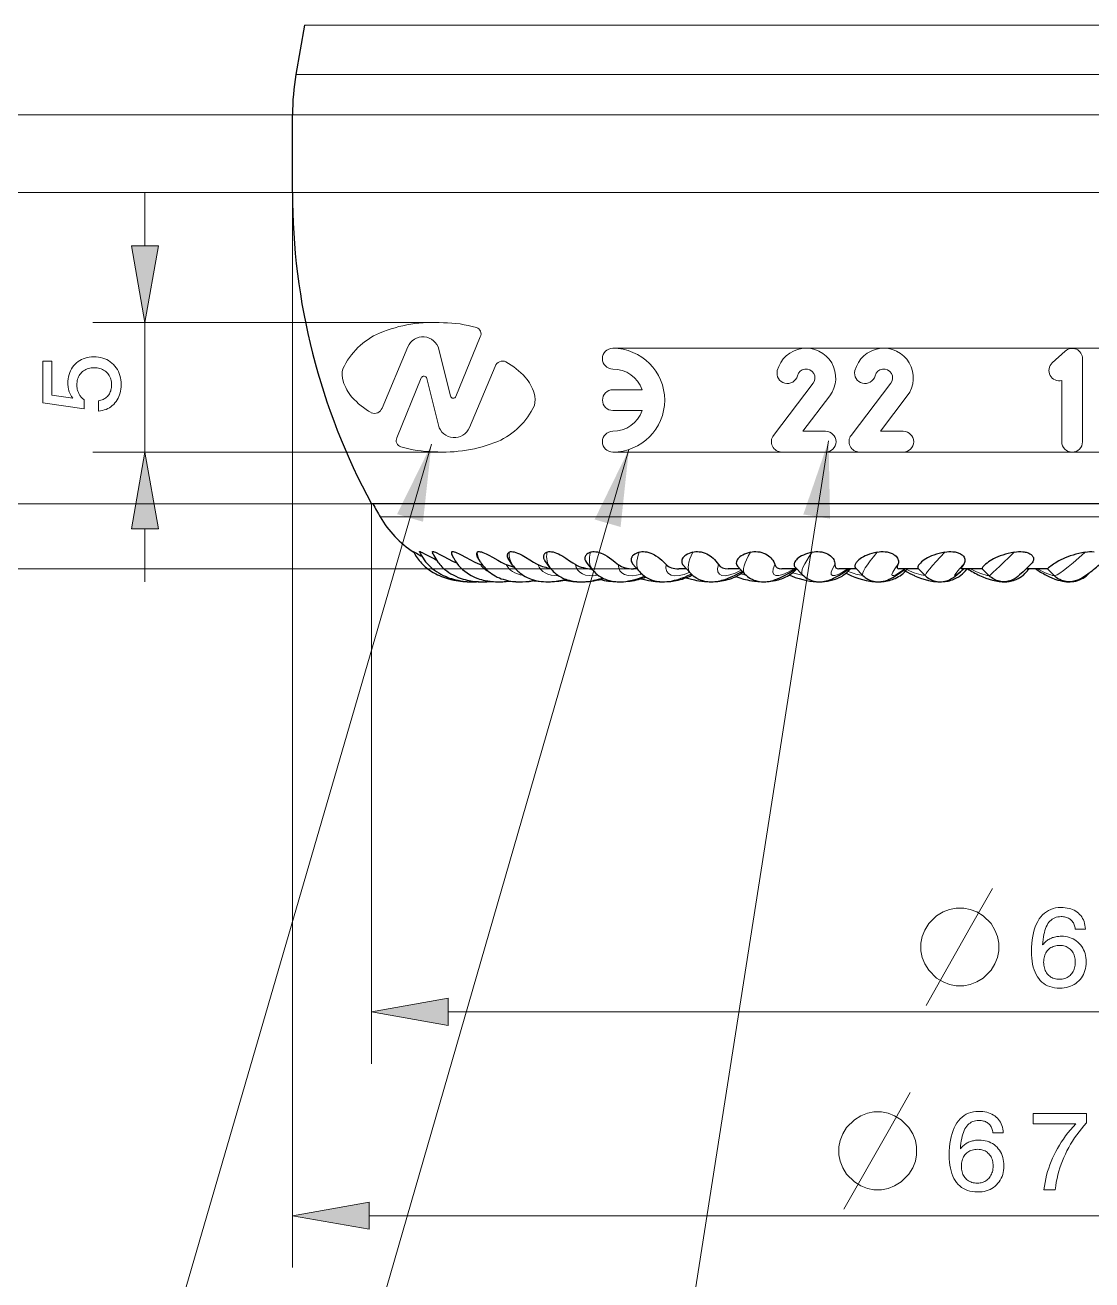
# Model space of a CAD drawing. Extents: x 0 to 420, y 0 to 594.
# Drawn here: x 100.43 to 141.52, y 238.31 to 286.67 of the extents above; entities that cross this region are included whole.
import ezdxf

# ---------------------------------------------------------------- set-up
doc = ezdxf.new("R2010")
doc.units = 0

msp = doc.modelspace()

# ---------------------------------------------------------------- linework, layer by layer
at = {"lineweight": 30, "ltscale": 0.048476}
msp.add_line((111.191, 286.67), (110.858, 284.76), dxfattribs=at)
at = {"lineweight": 13, "ltscale": 0.101862}
msp.add_line((115.266, 286.67), (111.191, 286.67), dxfattribs=at)
at = {"lineweight": 13}
for p, q in [((177.758, 286.67), (115.266, 286.67)), ((178.091, 284.76), (114.974, 284.76)), ((110.725, 283.215), (76.813, 283.215)), ((178.225, 283.215), (114.856, 283.215)), ((110.725, 280.215), (68.597, 280.215)), ((110.725, 280.215), (68.597, 280.215)), ((110.725, 280.215), (76.813, 280.215)), ((110.725, 280.215), (110.725, 238.784)), ((178.225, 280.215), (114.856, 280.215)), ((123.064, 274.215), (190.176, 274.215)), ((123.064, 270.215), (190.176, 270.215)), ((131.265, 270.215), (200.548, 270.215)), ((113.775, 268.215), (89.029, 268.215)), ((113.775, 268.215), (113.775, 246.641)), ((174.844, 267.715), (117.824, 267.715)), ((123.867, 265.715), (58.793, 265.715)), ((123.867, 265.715), (68.597, 265.715)), ((123.867, 265.715), (89.029, 265.715)), ((116.729, 248.641), (172.22, 248.641)), ((113.679, 240.784), (175.27, 240.784))]:
    msp.add_line(p, q, dxfattribs=at)
at = {"lineweight": 13, "ltscale": 0.102881}
msp.add_line((114.974, 284.76), (110.858, 284.76), dxfattribs=at)
at = {"lineweight": 13, "ltscale": 0.10329}
for p, q in [((114.856, 283.215), (110.725, 283.215)), ((114.856, 280.215), (110.725, 280.215))]:
    msp.add_line(p, q, dxfattribs=at)
at = {"lineweight": 30, "ltscale": 0.075}
msp.add_line((110.725, 280.215), (110.725, 283.215), dxfattribs=at)
at = {"lineweight": 13, "ltscale": 0.05114}
msp.add_line((105.039, 278.168), (105.039, 280.214), dxfattribs=at)
at = {"lineweight": 13, "ltscale": 0.327966}
msp.add_line((116.158, 275.214), (103.039, 275.214), dxfattribs=at)
at = {"lineweight": 13, "ltscale": 0.124964}
msp.add_line((105.039, 270.215), (105.039, 275.214), dxfattribs=at)
at = {"lineweight": 13, "ltscale": 0.063986}
msp.add_line((115.168, 274.268), (114.176, 271.909), dxfattribs=at)
at = {"lineweight": 13, "ltscale": 0.062228}
for p, q in [((117.962, 274.66), (117.021, 272.355)), ((114.748, 270.767), (115.689, 273.072))]:
    msp.add_line(p, q, dxfattribs=at)
at = {"lineweight": 13, "ltscale": 0.046474}
msp.add_line((116.363, 274.177), (116.815, 272.373), dxfattribs=at)
at = {"lineweight": 13, "ltscale": 0.016781}
msp.add_line((140.492, 274.106), (139.996, 273.654), dxfattribs=at)
at = {"lineweight": 13, "ltscale": 0.08}
msp.add_line((141.161, 273.811), (141.161, 270.611), dxfattribs=at)
at = {"lineweight": 13, "ltscale": 0.063987}
msp.add_line((117.542, 271.159), (118.535, 273.518), dxfattribs=at)
at = {"lineweight": 13, "ltscale": 0.046473}
msp.add_line((116.347, 271.25), (115.895, 273.054), dxfattribs=at)
at = {"lineweight": 13, "ltscale": 0.063061}
for p, q in [((129.256, 270.857), (130.783, 272.865)), ((132.247, 270.857), (133.774, 272.865))]:
    msp.add_line(p, q, dxfattribs=at)
at = {"lineweight": 13, "ltscale": 0.058971}
msp.add_line((140.361, 272.97), (140.361, 270.611), dxfattribs=at)
at = {"lineweight": 13, "ltscale": 0.028166}
for p, q in [((123.068, 272.615), (124.195, 272.615)), ((123.068, 271.815), (124.195, 271.815))]:
    msp.add_line(p, q, dxfattribs=at)
at = {"lineweight": 13, "ltscale": 0.042885}
for p, q in [((130.381, 271.015), (131.42, 272.38)), ((133.372, 271.015), (134.411, 272.38))]:
    msp.add_line(p, q, dxfattribs=at)
at = {"lineweight": 13, "ltscale": 0.022092}
for p, q in [((131.265, 271.015), (130.381, 271.015)), ((134.256, 271.015), (133.372, 271.015))]:
    msp.add_line(p, q, dxfattribs=at)
at = {"lineweight": 13, "ltscale": 0.337838}
msp.add_line((116.553, 270.215), (103.039, 270.215), dxfattribs=at)
at = {"lineweight": 13, "ltscale": 0.042267}
for p, q in [((131.265, 270.215), (129.574, 270.215)), ((134.256, 270.215), (132.565, 270.215))]:
    msp.add_line(p, q, dxfattribs=at)
at = {"lineweight": 30, "ltscale": 0.093955}
msp.add_line((117.533, 268.215), (113.775, 268.215), dxfattribs=at)
at = {"lineweight": 30}
msp.add_line((175.175, 268.215), (117.533, 268.215), dxfattribs=at)
at = {"lineweight": 13, "ltscale": 0.092942}
msp.add_line((117.824, 267.715), (114.106, 267.715), dxfattribs=at)
at = {"lineweight": 13, "ltscale": 0.051139}
msp.add_line((105.039, 265.215), (105.039, 267.26), dxfattribs=at)
at = {"lineweight": 30, "ltscale": 0.000567578}
msp.add_line((116.113, 266.357), (116.12, 266.336), dxfattribs=at)
at = {"lineweight": 30, "ltscale": 0.001169}
msp.add_line((116.139, 266.293), (116.12, 266.336), dxfattribs=at)
at = {"lineweight": 30, "ltscale": 0.00397}
msp.add_line((116.938, 266.124), (116.865, 266.265), dxfattribs=at)
at = {"lineweight": 30, "ltscale": 0.006073}
msp.add_line((117.965, 265.98), (117.84, 266.189), dxfattribs=at)
at = {"lineweight": 30, "ltscale": 0.007614}
msp.add_line((119.207, 265.859), (119.037, 266.112), dxfattribs=at)
at = {"lineweight": 30, "ltscale": 0.008718}
msp.add_line((120.651, 265.758), (120.443, 266.038), dxfattribs=at)
at = {"lineweight": 30, "ltscale": 0.002217}
msp.add_line((118.052, 265.852), (117.968, 265.882), dxfattribs=at)
at = {"lineweight": 30, "ltscale": 0.000323667}
msp.add_line((122.038, 265.981), (122.046, 265.971), dxfattribs=at)
at = {"lineweight": 30, "ltscale": 0.00948}
msp.add_line((122.283, 265.675), (122.046, 265.971), dxfattribs=at)
at = {"lineweight": 30, "ltscale": 0.009971}
msp.add_line((124.089, 265.608), (123.83, 265.911), dxfattribs=at)
at = {"lineweight": 30, "ltscale": 0.003255}
msp.add_line((123.997, 265.715), (123.867, 265.715), dxfattribs=at)
at = {"lineweight": 30, "ltscale": 0.007582}
msp.add_line((125.908, 265.715), (125.604, 265.715), dxfattribs=at)
at = {"lineweight": 30, "ltscale": 0.010246}
msp.add_line((126.052, 265.555), (125.778, 265.859), dxfattribs=at)
at = {"lineweight": 30, "ltscale": 0.011288}
msp.add_line((127.964, 265.715), (127.513, 265.715), dxfattribs=at)
at = {"lineweight": 30, "ltscale": 0.010348}
msp.add_line((128.154, 265.514), (127.871, 265.816), dxfattribs=at)
at = {"lineweight": 30, "ltscale": 0.01445}
msp.add_line((130.153, 265.715), (129.575, 265.715), dxfattribs=at)
at = {"lineweight": 30, "ltscale": 0.010304}
msp.add_line((130.376, 265.483), (130.09, 265.78), dxfattribs=at)
at = {"lineweight": 30, "ltscale": 0.016981}
msp.add_line((132.451, 265.715), (131.771, 265.715), dxfattribs=at)
at = {"lineweight": 30, "ltscale": 0.010141}
msp.add_line((132.7, 265.463), (132.415, 265.752), dxfattribs=at)
at = {"lineweight": 30, "ltscale": 0.018932}
msp.add_line((134.841, 265.715), (134.083, 265.715), dxfattribs=at)
at = {"lineweight": 30, "ltscale": 0.009877}
msp.add_line((135.103, 265.452), (134.824, 265.731), dxfattribs=at)
at = {"lineweight": 30, "ltscale": 0.02049}
msp.add_line((137.309, 265.715), (136.49, 265.715), dxfattribs=at)
at = {"lineweight": 30, "ltscale": 0.002439}
msp.add_line((136.651, 265.64), (136.713, 265.715), dxfattribs=at)
at = {"lineweight": 30, "ltscale": 0.009532}
msp.add_line((137.565, 265.45), (137.296, 265.719), dxfattribs=at)
at = {"lineweight": 30, "ltscale": 0.010508}
msp.add_line((139.175, 265.892), (138.871, 265.601), dxfattribs=at)
at = {"lineweight": 30, "ltscale": 0.004495}
msp.add_line((138.988, 265.58), (139.107, 265.715), dxfattribs=at)
at = {"lineweight": 30, "ltscale": 0.020397}
msp.add_line((139.807, 265.715), (138.991, 265.715), dxfattribs=at)
at = {"lineweight": 30, "ltscale": 0.009117}
msp.add_line((140.064, 265.456), (139.807, 265.715), dxfattribs=at)
at = {"lineweight": 30, "ltscale": 0.001121}
msp.add_line((141.403, 265.533), (141.433, 265.566), dxfattribs=at)
at = {"lineweight": 30, "ltscale": 0.002356}
msp.add_line((129.861, 265.475), (129.949, 265.439), dxfattribs=at)
at = {"lineweight": 13}
for points in [[(104.518, 278.168), (105.039, 275.214), (105.56, 278.168)], [(103.257, 271.795), (103.257, 272.195), (103.303, 272.204), (103.346, 272.215), (103.388, 272.228), (103.428, 272.244), (103.465, 272.262), (103.501, 272.283), (103.534, 272.306), (103.566, 272.332), (103.595, 272.36), (103.623, 272.391), (103.648, 272.423), (103.67, 272.458), (103.69, 272.494), (103.707, 272.532), (103.722, 272.572), (103.733, 272.613), (103.743, 272.656), (103.749, 272.701), (103.753, 272.748), (103.755, 272.796), (103.753, 272.855), (103.747, 272.912), (103.738, 272.967), (103.725, 273.019), (103.709, 273.068), (103.688, 273.116), (103.665, 273.161), (103.637, 273.203), (103.606, 273.243), (103.571, 273.281), (103.533, 273.316), (103.493, 273.347), (103.451, 273.375), (103.406, 273.399), (103.359, 273.419), (103.309, 273.435), (103.257, 273.448), (103.203, 273.457), (103.147, 273.463), (103.088, 273.465), (103.028, 273.463), (102.971, 273.457), (102.916, 273.448), (102.864, 273.436), (102.814, 273.419), (102.766, 273.399), (102.721, 273.376), (102.679, 273.349), (102.639, 273.318), (102.601, 273.283), (102.567, 273.246), (102.536, 273.206), (102.509, 273.163), (102.485, 273.118), (102.465, 273.071), (102.449, 273.021), (102.436, 272.969), (102.427, 272.914), (102.422, 272.856), (102.42, 272.796), (102.421, 272.762), (102.423, 272.728), (102.426, 272.694), (102.431, 272.661), (102.437, 272.629), (102.445, 272.597), (102.454, 272.566), (102.465, 272.536), (102.476, 272.506), (102.49, 272.477), (102.504, 272.448), (102.52, 272.421), (102.537, 272.394), (102.556, 272.367), (102.576, 272.342), (102.597, 272.317), (102.62, 272.293), (102.644, 272.27), (102.669, 272.247), (102.696, 272.225), (102.696, 271.881), (101.107, 272.117), (101.107, 273.72), (101.461, 273.72), (101.461, 272.406), (102.268, 272.286), (102.25, 272.308), (102.232, 272.331), (102.215, 272.354), (102.2, 272.378), (102.185, 272.403), (102.171, 272.429), (102.158, 272.456), (102.145, 272.483), (102.134, 272.511), (102.124, 272.54), (102.114, 272.57), (102.106, 272.6), (102.099, 272.63), (102.092, 272.662), (102.087, 272.693), (102.082, 272.726), (102.079, 272.758), (102.076, 272.792), (102.075, 272.825), (102.074, 272.86), (102.077, 272.95), (102.085, 273.037), (102.099, 273.12), (102.118, 273.2), (102.143, 273.276), (102.173, 273.349), (102.209, 273.418), (102.25, 273.483), (102.296, 273.545), (102.348, 273.603), (102.405, 273.656), (102.465, 273.704), (102.528, 273.746), (102.595, 273.783), (102.665, 273.814), (102.739, 273.839), (102.816, 273.859), (102.896, 273.873), (102.98, 273.881), (103.067, 273.884), (103.16, 273.881), (103.249, 273.872), (103.334, 273.857), (103.416, 273.836), (103.495, 273.81), (103.569, 273.777), (103.641, 273.738), (103.708, 273.693), (103.772, 273.643), (103.833, 273.586), (103.888, 273.524), (103.938, 273.459), (103.982, 273.391), (104.02, 273.318), (104.052, 273.242), (104.079, 273.163), (104.099, 273.08), (104.114, 272.993), (104.123, 272.903), (104.126, 272.809), (104.123, 272.726), (104.116, 272.645), (104.104, 272.568), (104.087, 272.493), (104.066, 272.421), (104.039, 272.352), (104.008, 272.286), (103.972, 272.223), (103.932, 272.163), (103.886, 272.106), (103.837, 272.053), (103.785, 272.004), (103.729, 271.961), (103.671, 271.922), (103.609, 271.888), (103.545, 271.86), (103.477, 271.836), (103.407, 271.818), (103.333, 271.804)], [(105.56, 267.26), (105.039, 270.215), (104.518, 267.26)], [(136.588, 252.641), (136.288, 252.641), (136.038, 252.591), (135.788, 252.491), (135.538, 252.341), (135.238, 252.041), (135.088, 251.791), (134.988, 251.541), (134.938, 251.291), (134.938, 250.991), (134.988, 250.741), (135.088, 250.491), (135.238, 250.241), (135.538, 249.941), (135.788, 249.791), (136.038, 249.691), (136.288, 249.641), (136.588, 249.641), (136.838, 249.691), (137.088, 249.791), (137.338, 249.941), (137.638, 250.241), (137.788, 250.491), (137.888, 250.741), (137.938, 250.991), (137.938, 251.291), (137.888, 251.541), (137.788, 251.791), (137.638, 252.041), (137.338, 252.341), (137.088, 252.491), (136.838, 252.591)], [(141.274, 251.83), (140.878, 251.83), (140.872, 251.875), (140.864, 251.919), (140.853, 251.96), (140.84, 251.999), (140.825, 252.036), (140.808, 252.071), (140.788, 252.103), (140.766, 252.133), (140.742, 252.161), (140.715, 252.187), (140.686, 252.211), (140.655, 252.231), (140.622, 252.25), (140.587, 252.266), (140.55, 252.28), (140.511, 252.291), (140.47, 252.299), (140.426, 252.305), (140.381, 252.309), (140.334, 252.31), (140.269, 252.308), (140.208, 252.3), (140.15, 252.286), (140.095, 252.267), (140.043, 252.243), (139.994, 252.213), (139.949, 252.178), (139.906, 252.138), (139.866, 252.092), (139.83, 252.041), (139.796, 251.984), (139.766, 251.922), (139.738, 251.854), (139.713, 251.78), (139.691, 251.701), (139.672, 251.617), (139.656, 251.526), (139.643, 251.431), (139.633, 251.329), (139.625, 251.223), (139.651, 251.254), (139.678, 251.284), (139.706, 251.313), (139.735, 251.34), (139.766, 251.365), (139.797, 251.389), (139.83, 251.412), (139.863, 251.432), (139.898, 251.452), (139.934, 251.469), (139.971, 251.485), (140.009, 251.5), (140.047, 251.512), (140.087, 251.523), (140.127, 251.533), (140.169, 251.54), (140.211, 251.546), (140.254, 251.55), (140.297, 251.553), (140.342, 251.554), (140.426, 251.551), (140.506, 251.543), (140.583, 251.529), (140.657, 251.51), (140.728, 251.485), (140.795, 251.455), (140.86, 251.42), (140.921, 251.379), (140.979, 251.332), (141.034, 251.281), (141.084, 251.224), (141.129, 251.164), (141.169, 251.101), (141.204, 251.034), (141.233, 250.964), (141.257, 250.89), (141.275, 250.813), (141.289, 250.732), (141.297, 250.648), (141.299, 250.561), (141.296, 250.473), (141.288, 250.389), (141.274, 250.308), (141.254, 250.23), (141.229, 250.156), (141.198, 250.085), (141.161, 250.017), (141.119, 249.953), (141.071, 249.892), (141.018, 249.834), (140.96, 249.781), (140.898, 249.734), (140.833, 249.692), (140.765, 249.656), (140.693, 249.625), (140.617, 249.6), (140.538, 249.58), (140.456, 249.566), (140.37, 249.558), (140.281, 249.555), (140.178, 249.559), (140.08, 249.57), (139.987, 249.588), (139.899, 249.613), (139.816, 249.646), (139.737, 249.686), (139.664, 249.734), (139.595, 249.788), (139.532, 249.85), (139.473, 249.92), (139.42, 249.996), (139.373, 250.078), (139.33, 250.168), (139.294, 250.263), (139.263, 250.365), (139.238, 250.473), (139.218, 250.588), (139.204, 250.71), (139.196, 250.837), (139.193, 250.972), (139.196, 251.129), (139.205, 251.279), (139.22, 251.422), (139.241, 251.558), (139.268, 251.686), (139.3, 251.807), (139.339, 251.921), (139.384, 252.028), (139.435, 252.127), (139.491, 252.219), (139.553, 252.303), (139.62, 252.378), (139.692, 252.444), (139.768, 252.501), (139.85, 252.55), (139.936, 252.59), (140.026, 252.621), (140.122, 252.643), (140.222, 252.656), (140.327, 252.66), (140.411, 252.658), (140.491, 252.652), (140.568, 252.641), (140.641, 252.626), (140.71, 252.606), (140.776, 252.582), (140.838, 252.554), (140.897, 252.521), (140.952, 252.484), (141.003, 252.443), (141.05, 252.398), (141.093, 252.349), (141.131, 252.297), (141.165, 252.241), (141.195, 252.181), (141.219, 252.118), (141.24, 252.051), (141.256, 251.981), (141.267, 251.907)], [(140.882, 250.556), (140.88, 250.614), (140.875, 250.669), (140.867, 250.722), (140.856, 250.772), (140.841, 250.82), (140.823, 250.866), (140.802, 250.909), (140.778, 250.95), (140.75, 250.988), (140.719, 251.024), (140.686, 251.058), (140.65, 251.087), (140.613, 251.114), (140.573, 251.136), (140.532, 251.156), (140.488, 251.171), (140.443, 251.184), (140.395, 251.192), (140.345, 251.198), (140.294, 251.199), (140.236, 251.198), (140.181, 251.192), (140.128, 251.184), (140.078, 251.172), (140.03, 251.156), (139.985, 251.137), (139.943, 251.115), (139.903, 251.089), (139.866, 251.059), (139.831, 251.027), (139.799, 250.991), (139.77, 250.952), (139.745, 250.911), (139.724, 250.868), (139.705, 250.822), (139.69, 250.773), (139.678, 250.721), (139.67, 250.668), (139.665, 250.611), (139.663, 250.552), (139.665, 250.493), (139.67, 250.437), (139.678, 250.382), (139.69, 250.331), (139.705, 250.282), (139.723, 250.235), (139.744, 250.191), (139.769, 250.149), (139.797, 250.11), (139.829, 250.074), (139.863, 250.04), (139.9, 250.01), (139.939, 249.983), (139.98, 249.96), (140.023, 249.941), (140.069, 249.925), (140.118, 249.912), (140.168, 249.904), (140.221, 249.898), (140.277, 249.897), (140.33, 249.898), (140.381, 249.904), (140.429, 249.913), (140.476, 249.926), (140.521, 249.942), (140.564, 249.962), (140.604, 249.986), (140.643, 250.013), (140.68, 250.044), (140.714, 250.079), (140.746, 250.116), (140.774, 250.156), (140.8, 250.198), (140.821, 250.243), (140.84, 250.289), (140.855, 250.338), (140.867, 250.389), (140.875, 250.443), (140.88, 250.498)], [(116.729, 249.162), (113.775, 248.641), (116.729, 248.12)], [(133.421, 244.784), (133.121, 244.784), (132.871, 244.734), (132.621, 244.634), (132.371, 244.484), (132.071, 244.184), (131.921, 243.934), (131.821, 243.684), (131.771, 243.434), (131.771, 243.134), (131.821, 242.884), (131.921, 242.634), (132.071, 242.384), (132.371, 242.084), (132.621, 241.934), (132.871, 241.834), (133.121, 241.784), (133.421, 241.784), (133.671, 241.834), (133.921, 241.934), (134.171, 242.084), (134.471, 242.384), (134.621, 242.634), (134.721, 242.884), (134.771, 243.134), (134.771, 243.434), (134.721, 243.684), (134.621, 243.934), (134.471, 244.184), (134.171, 244.484), (133.921, 244.634), (133.671, 244.734)], [(138.107, 243.972), (137.711, 243.972), (137.705, 244.018), (137.697, 244.062), (137.686, 244.103), (137.673, 244.142), (137.658, 244.179), (137.641, 244.213), (137.621, 244.246), (137.599, 244.276), (137.575, 244.304), (137.548, 244.33), (137.519, 244.353), (137.488, 244.374), (137.455, 244.393), (137.42, 244.409), (137.383, 244.422), (137.344, 244.433), (137.303, 244.442), (137.26, 244.448), (137.214, 244.452), (137.167, 244.453), (137.102, 244.45), (137.041, 244.442), (136.983, 244.429), (136.928, 244.41), (136.876, 244.386), (136.827, 244.356), (136.782, 244.321), (136.739, 244.28), (136.699, 244.235), (136.663, 244.183), (136.629, 244.127), (136.599, 244.064), (136.571, 243.996), (136.546, 243.923), (136.524, 243.844), (136.505, 243.759), (136.489, 243.669), (136.476, 243.573), (136.466, 243.472), (136.458, 243.365), (136.484, 243.397), (136.511, 243.427), (136.539, 243.456), (136.568, 243.483), (136.599, 243.508), (136.63, 243.532), (136.663, 243.554), (136.696, 243.575), (136.731, 243.594), (136.767, 243.612), (136.804, 243.628), (136.842, 243.642), (136.88, 243.655), (136.92, 243.666), (136.96, 243.675), (137.002, 243.683), (137.044, 243.689), (137.087, 243.693), (137.13, 243.695), (137.175, 243.696), (137.259, 243.694), (137.339, 243.685), (137.416, 243.672), (137.49, 243.653), (137.561, 243.628), (137.628, 243.598), (137.693, 243.563), (137.754, 243.522), (137.812, 243.475), (137.867, 243.423), (137.917, 243.367), (137.962, 243.307), (138.002, 243.244), (138.037, 243.177), (138.066, 243.107), (138.09, 243.033), (138.108, 242.956), (138.122, 242.875), (138.13, 242.791), (138.132, 242.703), (138.129, 242.616), (138.121, 242.531), (138.107, 242.45), (138.087, 242.373), (138.062, 242.298), (138.031, 242.227), (137.994, 242.16), (137.952, 242.095), (137.904, 242.035), (137.851, 241.977), (137.793, 241.924), (137.731, 241.876), (137.666, 241.835), (137.598, 241.798), (137.526, 241.768), (137.45, 241.742), (137.372, 241.723), (137.289, 241.709), (137.203, 241.701), (137.114, 241.698), (137.011, 241.701), (136.913, 241.712), (136.82, 241.731), (136.732, 241.756), (136.649, 241.789), (136.57, 241.829), (136.497, 241.876), (136.429, 241.931), (136.365, 241.993), (136.307, 242.062), (136.253, 242.139), (136.206, 242.221), (136.164, 242.31), (136.127, 242.406), (136.096, 242.508), (136.071, 242.616), (136.051, 242.731), (136.037, 242.852), (136.029, 242.98), (136.026, 243.114), (136.029, 243.272), (136.038, 243.422), (136.053, 243.565), (136.074, 243.701), (136.101, 243.829), (136.134, 243.95), (136.172, 244.064), (136.217, 244.17), (136.268, 244.269), (136.324, 244.361), (136.386, 244.445), (136.453, 244.52), (136.525, 244.587), (136.601, 244.644), (136.683, 244.693), (136.769, 244.732), (136.859, 244.763), (136.955, 244.785), (137.055, 244.799), (137.16, 244.803), (137.244, 244.801), (137.324, 244.794), (137.401, 244.784), (137.474, 244.768), (137.543, 244.749), (137.609, 244.725), (137.671, 244.697), (137.73, 244.664), (137.785, 244.627), (137.836, 244.586), (137.883, 244.541), (137.926, 244.492), (137.964, 244.44), (137.998, 244.384), (138.028, 244.324), (138.052, 244.261), (138.073, 244.194), (138.089, 244.124), (138.1, 244.05)], [(139.669, 241.784), (139.691, 241.928), (139.716, 242.069), (139.746, 242.209), (139.779, 242.347), (139.817, 242.482), (139.859, 242.616), (139.905, 242.747), (139.954, 242.877), (140.008, 243.005), (140.067, 243.13), (140.129, 243.254), (140.196, 243.377), (140.268, 243.499), (140.344, 243.62), (140.425, 243.74), (140.51, 243.858), (140.6, 243.976), (140.695, 244.093), (140.794, 244.208), (140.898, 244.322), (139.258, 244.322), (139.258, 244.717), (141.314, 244.717), (141.314, 244.358), (141.213, 244.246), (141.117, 244.132), (141.025, 244.017), (140.937, 243.9), (140.854, 243.781), (140.775, 243.66), (140.7, 243.538), (140.629, 243.414), (140.562, 243.288), (140.5, 243.161), (140.442, 243.032), (140.388, 242.901), (140.338, 242.768), (140.292, 242.633), (140.25, 242.496), (140.213, 242.358), (140.18, 242.217), (140.151, 242.075), (140.126, 241.93), (140.106, 241.784)], [(137.715, 242.699), (137.713, 242.757), (137.708, 242.812), (137.7, 242.864), (137.689, 242.915), (137.674, 242.963), (137.656, 243.008), (137.635, 243.052), (137.611, 243.092), (137.583, 243.131), (137.552, 243.167), (137.519, 243.2), (137.483, 243.23), (137.446, 243.256), (137.406, 243.279), (137.365, 243.298), (137.321, 243.314), (137.276, 243.326), (137.228, 243.335), (137.178, 243.34), (137.127, 243.342), (137.069, 243.34), (137.014, 243.335), (136.961, 243.327), (136.911, 243.314), (136.863, 243.299), (136.818, 243.28), (136.776, 243.257), (136.736, 243.231), (136.699, 243.202), (136.664, 243.169), (136.632, 243.133), (136.604, 243.095), (136.578, 243.054), (136.557, 243.01), (136.538, 242.964), (136.523, 242.916), (136.511, 242.864), (136.503, 242.81), (136.498, 242.754), (136.496, 242.695), (136.498, 242.636), (136.503, 242.579), (136.511, 242.525), (136.523, 242.474), (136.538, 242.425), (136.556, 242.378), (136.577, 242.334), (136.602, 242.292), (136.63, 242.253), (136.662, 242.216), (136.696, 242.183), (136.733, 242.153), (136.772, 242.126), (136.813, 242.103), (136.857, 242.084), (136.902, 242.068), (136.951, 242.055), (137.001, 242.046), (137.054, 242.041), (137.11, 242.039), (137.163, 242.041), (137.214, 242.047), (137.262, 242.056), (137.309, 242.068), (137.354, 242.085), (137.397, 242.105), (137.437, 242.129), (137.476, 242.156), (137.513, 242.187), (137.547, 242.222), (137.579, 242.259), (137.608, 242.299), (137.633, 242.341), (137.654, 242.386), (137.673, 242.432), (137.688, 242.481), (137.7, 242.532), (137.708, 242.586), (137.713, 242.641)], [(113.679, 241.305), (110.725, 240.784), (113.679, 240.263)]]:
    msp.add_lwpolyline(points, close=True, dxfattribs=at)
for points in [[(116.08, 270.513), (102.024, 222.199), (37.999, 222.199)], [(131.378, 270.647), (117.721, 183.578), (59.282, 183.578)], [(123.685, 270.311), (104.376, 203.476), (50.597, 203.476)], [(135.138, 248.891), (136.838, 251.891), (137.688, 253.391)], [(131.971, 241.034), (133.671, 244.034), (134.521, 245.534)]]:
    msp.add_lwpolyline(points, dxfattribs=at)
at = {"lineweight": 30}
for points in [[(115.385, 266.379), (115.385, 266.379), (115.386, 266.38), (115.387, 266.379), (115.389, 266.379), (115.396, 266.376), (115.406, 266.37), (115.507, 266.312), (115.674, 266.217), (115.711, 266.197)], [(115.385, 266.379), (115.437, 266.281), (115.495, 266.187), (115.53, 266.136), (115.566, 266.086), (115.608, 266.033), (115.652, 265.982), (115.697, 265.932), (115.745, 265.883), (115.791, 265.839), (115.839, 265.796), (115.889, 265.754), (115.94, 265.714), (115.993, 265.676), (116.047, 265.639), (116.145, 265.577), (116.246, 265.52), (116.315, 265.486), (116.385, 265.453)], [(115.624, 266.369), (115.622, 266.374), (115.623, 266.376), (115.624, 266.378), (115.626, 266.379), (115.632, 266.38), (115.64, 266.378), (115.651, 266.375), (115.682, 266.362), (115.725, 266.341), (115.808, 266.297), (116.014, 266.186), (116.194, 266.094), (116.264, 266.06)], [(115.624, 266.369), (115.652, 266.307), (115.684, 266.246), (115.711, 266.198), (115.755, 266.126), (115.804, 266.055), (115.855, 265.988), (115.91, 265.922), (115.973, 265.856), (116.039, 265.792), (116.108, 265.731), (116.198, 265.66), (116.277, 265.606), (116.358, 265.554), (116.442, 265.507), (116.528, 265.463)], [(116.113, 266.357), (116.112, 266.364), (116.114, 266.37), (116.117, 266.374), (116.122, 266.378), (116.13, 266.379), (116.14, 266.379), (116.152, 266.378), (116.185, 266.369), (116.229, 266.352), (116.282, 266.327), (116.377, 266.279), (116.552, 266.186), (116.727, 266.095), (116.892, 266.015), (117.047, 265.947)], [(116.139, 266.293), (116.17, 266.226), (116.204, 266.16), (116.242, 266.096), (116.282, 266.034), (116.325, 265.973), (116.361, 265.927), (116.399, 265.882), (116.439, 265.838), (116.48, 265.795), (116.536, 265.741), (116.596, 265.69), (116.669, 265.632), (116.745, 265.578), (116.829, 265.525), (116.915, 265.477)], [(116.851, 266.357), (116.86, 266.37), (116.867, 266.374), (116.876, 266.377), (116.887, 266.379), (116.901, 266.38), (116.916, 266.378), (116.954, 266.37), (117.001, 266.355), (117.057, 266.333), (117.12, 266.304), (117.221, 266.253), (117.391, 266.161), (117.583, 266.059), (117.729, 265.986), (117.864, 265.924), (117.968, 265.882)], [(117.84, 266.357), (117.823, 266.335), (117.813, 266.311), (117.81, 266.283), (117.813, 266.254), (117.823, 266.222), (117.84, 266.189)], [(117.84, 266.357), (117.847, 266.364), (117.857, 266.37), (117.868, 266.374), (117.881, 266.377), (117.896, 266.379), (117.913, 266.38), (117.954, 266.375), (118.003, 266.364), (118.06, 266.345), (118.124, 266.319), (118.191, 266.287), (118.294, 266.235), (118.428, 266.161), (118.638, 266.043), (118.769, 265.973), (118.891, 265.913), (118.96, 265.882)], [(119.02, 266.311), (119.011, 266.297), (119.004, 266.283), (118.996, 266.252), (118.994, 266.236), (118.995, 266.219), (118.997, 266.202), (119.001, 266.185), (119.015, 266.149), (119.037, 266.112)], [(119.069, 266.357), (119.095, 266.37), (119.127, 266.377), (119.166, 266.38), (119.214, 266.375), (119.269, 266.364), (119.331, 266.345), (119.398, 266.319), (119.467, 266.287), (119.571, 266.235), (119.701, 266.161), (119.871, 266.059), (120.015, 265.973), (120.122, 265.913), (120.183, 265.882)], [(120.529, 266.357), (120.507, 266.345), (120.485, 266.332), (120.466, 266.319), (120.449, 266.304), (120.434, 266.288), (120.421, 266.272), (120.41, 266.255), (120.402, 266.237), (120.396, 266.219), (120.392, 266.2), (120.391, 266.181), (120.391, 266.161), (120.395, 266.141), (120.4, 266.121), (120.408, 266.1), (120.417, 266.08), (120.429, 266.058), (120.443, 266.038)], [(120.529, 266.357), (120.562, 266.37), (120.602, 266.377), (120.649, 266.38), (120.703, 266.375), (120.763, 266.364), (120.83, 266.345), (120.899, 266.319), (120.97, 266.287), (121.04, 266.253), (121.138, 266.198), (121.254, 266.125), (121.4, 266.028), (121.52, 265.948), (121.609, 265.892), (121.626, 265.882)], [(122.206, 266.357), (122.152, 266.334), (122.105, 266.307), (122.066, 266.277), (122.049, 266.262), (122.034, 266.245), (122.021, 266.228), (122.01, 266.21), (122.002, 266.192), (121.995, 266.174), (121.99, 266.155), (121.988, 266.136), (121.987, 266.117), (121.988, 266.097), (121.992, 266.078), (121.997, 266.058), (122.014, 266.02), (122.038, 265.981)], [(122.206, 266.357), (122.246, 266.37), (122.293, 266.377), (122.347, 266.38), (122.407, 266.375), (122.472, 266.364), (122.542, 266.345), (122.614, 266.319), (122.686, 266.287), (122.755, 266.253), (122.849, 266.198), (122.932, 266.143), (123.027, 266.075), (123.141, 265.986), (123.233, 265.913), (123.275, 265.882)], [(124.084, 266.357), (124.019, 266.334), (123.96, 266.307), (123.909, 266.277), (123.866, 266.245), (123.83, 266.21), (123.815, 266.193), (123.802, 266.174), (123.792, 266.155), (123.783, 266.136), (123.777, 266.117), (123.772, 266.097), (123.769, 266.078), (123.769, 266.058), (123.774, 266.02), (123.786, 265.981)], [(124.084, 266.357), (124.132, 266.37), (124.186, 266.377), (124.245, 266.38), (124.31, 266.375), (124.38, 266.364), (124.454, 266.345), (124.527, 266.319), (124.599, 266.287), (124.666, 266.253), (124.728, 266.216), (124.809, 266.161), (124.878, 266.108), (124.952, 266.043), (125.038, 265.96), (125.107, 265.892), (125.117, 265.882)], [(126.147, 266.357), (126.071, 266.334), (126.002, 266.307), (125.939, 266.277), (125.884, 266.245), (125.837, 266.21), (125.797, 266.174), (125.766, 266.136), (125.743, 266.097), (125.734, 266.078), (125.728, 266.058), (125.72, 266.02), (125.721, 265.981)], [(126.147, 266.357), (126.202, 266.37), (126.262, 266.377), (126.327, 266.38), (126.397, 266.375), (126.471, 266.364), (126.546, 266.345), (126.621, 266.319), (126.692, 266.287), (126.757, 266.253), (126.816, 266.216), (126.867, 266.179), (126.932, 266.125), (126.984, 266.075), (127.038, 266.014), (127.088, 265.948), (127.134, 265.882)], [(128.376, 266.357), (128.29, 266.334), (128.21, 266.307), (128.137, 266.277), (128.071, 266.245), (128.012, 266.21), (127.961, 266.174), (127.918, 266.136), (127.883, 266.097), (127.856, 266.058), (127.837, 266.02), (127.825, 265.981)], [(128.376, 266.357), (128.437, 266.37), (128.503, 266.377), (128.573, 266.38), (128.647, 266.375), (128.724, 266.364), (128.801, 266.345), (128.876, 266.319), (128.946, 266.287), (129.009, 266.253), (129.064, 266.216), (129.11, 266.179), (129.15, 266.143), (129.197, 266.091), (129.232, 266.043), (129.266, 265.986), (129.293, 265.924), (129.308, 265.882)], [(130.751, 266.357), (130.655, 266.334), (130.566, 266.307), (130.483, 266.277), (130.406, 266.245), (130.337, 266.21), (130.275, 266.174), (130.221, 266.136), (130.174, 266.097), (130.136, 266.058), (130.104, 266.02), (130.081, 265.981)], [(130.751, 266.357), (130.817, 266.37), (130.888, 266.377), (130.963, 266.38), (131.041, 266.375), (131.12, 266.364), (131.198, 266.345), (131.273, 266.319), (131.341, 266.287), (131.4, 266.253), (131.451, 266.216), (131.493, 266.179), (131.526, 266.143), (131.553, 266.108), (131.574, 266.075), (131.596, 266.028), (131.609, 265.986), (131.618, 265.936), (131.62, 265.882)], [(133.25, 266.357), (133.146, 266.334), (133.048, 266.307), (132.955, 266.277), (132.869, 266.245), (132.79, 266.21), (132.717, 266.174), (132.652, 266.136), (132.595, 266.097), (132.545, 266.058), (132.502, 266.02), (132.466, 265.981)], [(133.25, 266.357), (133.321, 266.37), (133.397, 266.377), (133.475, 266.38), (133.556, 266.375), (133.637, 266.364), (133.677, 266.355), (133.716, 266.345), (133.753, 266.333), (133.789, 266.319), (133.823, 266.304), (133.855, 266.287), (133.884, 266.27), (133.935, 266.235), (133.976, 266.198), (134.007, 266.161), (134.031, 266.125), (134.048, 266.091), (134.06, 266.059), (134.066, 266.028), (134.069, 265.986), (134.065, 265.948), (134.055, 265.902), (134.047, 265.882)], [(135.85, 266.357), (135.739, 266.334), (135.633, 266.307), (135.532, 266.277), (135.437, 266.245), (135.348, 266.21), (135.266, 266.174), (135.191, 266.136), (135.123, 266.097), (135.062, 266.058), (135.008, 266.02), (134.961, 265.981)], [(135.85, 266.357), (135.927, 266.37), (136.006, 266.377), (136.087, 266.38), (136.17, 266.375), (136.211, 266.37), (136.252, 266.364), (136.292, 266.355), (136.33, 266.345), (136.367, 266.333), (136.402, 266.319), (136.434, 266.304), (136.464, 266.287), (136.492, 266.27), (136.516, 266.253), (136.538, 266.235), (136.557, 266.216), (136.573, 266.198), (136.599, 266.161), (136.617, 266.125), (136.627, 266.091), (136.631, 266.059), (136.631, 266.028), (136.626, 266), (136.614, 265.96), (136.597, 265.924), (136.57, 265.882)], [(138.529, 266.357), (138.412, 266.334), (138.298, 266.307), (138.19, 266.277), (138.086, 266.245), (137.989, 266.21), (137.898, 266.174), (137.813, 266.136), (137.735, 266.097), (137.664, 266.058), (137.599, 266.02), (137.542, 265.981)], [(138.529, 266.357), (138.611, 266.37), (138.695, 266.378), (138.781, 266.379), (138.867, 266.375), (138.909, 266.369), (138.951, 266.362), (138.991, 266.353), (139.029, 266.341), (139.065, 266.329), (139.098, 266.314), (139.129, 266.298), (139.156, 266.281), (139.181, 266.264), (139.202, 266.245), (139.22, 266.227), (139.236, 266.208), (139.248, 266.189), (139.258, 266.17), (139.266, 266.151), (139.275, 266.115), (139.276, 266.081), (139.272, 266.048), (139.263, 266.018), (139.25, 265.989), (139.225, 265.95), (139.196, 265.914), (139.175, 265.892)], [(141.262, 266.357), (141.139, 266.334), (141.019, 266.307), (140.904, 266.277), (140.794, 266.245), (140.689, 266.21), (140.59, 266.174), (140.496, 266.136), (140.409, 266.097), (140.328, 266.058), (140.253, 266.02), (140.185, 265.981)], [(141.262, 266.357), (141.346, 266.37), (141.432, 266.377), (141.518, 266.38), (141.604, 266.375)], [(118.401, 265.522), (118.466, 265.48), (118.533, 265.441), (118.616, 265.399), (118.698, 265.363), (118.769, 265.335), (118.841, 265.311), (118.93, 265.285), (119.008, 265.266), (119.13, 265.243), (119.257, 265.227), (119.336, 265.22), (119.417, 265.216), (119.498, 265.215), (119.581, 265.216), (119.713, 265.224), (119.84, 265.237), (119.986, 265.259), (120.067, 265.274)], [(119.481, 265.56), (119.522, 265.529), (119.575, 265.491), (119.629, 265.456), (119.685, 265.424), (119.771, 265.38), (119.833, 265.352), (119.893, 265.328), (119.954, 265.307), (120.016, 265.288), (120.087, 265.269), (120.157, 265.253), (120.228, 265.241), (120.304, 265.23), (120.399, 265.221), (120.483, 265.216), (120.561, 265.215), (120.64, 265.216), (120.722, 265.22), (120.812, 265.228), (120.954, 265.246), (121.029, 265.259), (121.107, 265.274), (121.185, 265.291), (121.262, 265.31)], [(120.772, 265.618), (120.813, 265.578), (120.857, 265.54), (120.902, 265.504), (120.949, 265.471), (121.001, 265.436), (121.057, 265.403), (121.145, 265.359), (121.198, 265.335), (121.252, 265.314), (121.308, 265.295), (121.38, 265.273), (121.461, 265.254), (121.536, 265.239), (121.611, 265.229), (121.685, 265.221), (121.759, 265.217), (121.833, 265.215), (121.908, 265.216), (122.03, 265.223), (122.1, 265.231), (122.198, 265.244), (122.279, 265.258), (122.353, 265.273), (122.426, 265.29), (122.563, 265.326), (122.674, 265.361)], [(122.283, 265.675), (122.344, 265.606), (122.409, 265.541), (122.468, 265.492), (122.527, 265.447), (122.601, 265.4), (122.646, 265.375), (122.732, 265.333), (122.785, 265.311), (122.84, 265.291), (122.937, 265.262), (122.989, 265.25), (123.095, 265.231), (123.186, 265.221), (123.253, 265.216), (123.317, 265.215), (123.381, 265.216), (123.447, 265.219), (123.567, 265.23), (123.674, 265.246), (123.805, 265.272), (123.876, 265.29), (124.018, 265.33), (124.152, 265.376), (124.287, 265.427)], [(124.089, 265.608), (124.132, 265.561), (124.178, 265.516), (124.205, 265.492), (124.271, 265.44), (124.34, 265.393), (124.416, 265.35), (124.495, 265.313), (124.583, 265.28), (124.673, 265.254), (124.744, 265.238), (124.815, 265.227), (124.882, 265.22), (124.939, 265.216), (124.995, 265.215), (125.052, 265.216), (125.143, 265.221), (125.203, 265.227), (125.321, 265.245), (125.446, 265.272), (125.577, 265.308), (125.705, 265.35), (125.834, 265.399), (125.962, 265.454), (126.089, 265.515)], [(125.891, 265.372), (126.05, 265.325), (126.21, 265.287), (126.29, 265.27), (126.378, 265.255), (126.49, 265.239), (126.6, 265.227), (126.692, 265.22), (126.772, 265.216), (126.852, 265.215), (126.932, 265.216), (127.018, 265.22), (127.117, 265.228), (127.191, 265.237), (127.256, 265.247), (127.328, 265.26), (127.408, 265.278), (127.486, 265.298), (127.563, 265.321), (127.64, 265.348), (127.716, 265.379), (127.791, 265.412), (127.872, 265.454), (127.949, 265.499), (128.018, 265.544), (128.082, 265.59)], [(126.052, 265.555), (126.105, 265.5), (126.162, 265.45), (126.224, 265.403), (126.285, 265.364), (126.313, 265.348), (126.373, 265.318), (126.433, 265.292), (126.515, 265.264), (126.597, 265.242), (126.671, 265.229), (126.721, 265.222), (126.772, 265.218), (126.827, 265.215), (126.882, 265.215), (126.936, 265.217), (126.993, 265.222), (127.061, 265.23), (127.127, 265.241), (127.197, 265.255), (127.271, 265.273), (127.39, 265.309), (127.506, 265.35), (127.628, 265.4), (127.75, 265.456), (127.871, 265.518), (127.993, 265.585), (128.054, 265.62)], [(127.804, 265.418), (127.954, 265.367), (128.106, 265.322), (128.258, 265.285), (128.334, 265.269), (128.419, 265.254), (128.519, 265.239), (128.647, 265.225), (128.715, 265.22), (128.794, 265.216), (128.87, 265.215), (128.948, 265.216), (129.017, 265.22), (129.083, 265.225), (129.158, 265.233), (129.247, 265.247), (129.338, 265.265), (129.444, 265.292), (129.512, 265.313), (129.565, 265.331), (129.631, 265.357), (129.725, 265.4), (129.794, 265.436), (129.852, 265.47), (129.907, 265.505), (129.96, 265.543), (130.022, 265.591), (130.066, 265.629), (130.109, 265.669), (130.154, 265.715)], [(128.154, 265.514), (128.197, 265.47), (128.253, 265.422), (128.309, 265.381), (128.368, 265.344), (128.43, 265.312), (128.494, 265.284), (128.563, 265.259), (128.648, 265.238), (128.719, 265.225), (128.788, 265.218), (128.877, 265.215), (128.96, 265.219), (129.03, 265.226), (129.126, 265.242), (129.174, 265.253), (129.24, 265.27), (129.297, 265.288), (129.41, 265.328), (129.531, 265.379), (129.632, 265.427), (129.736, 265.481), (129.844, 265.542), (129.953, 265.608), (130.116, 265.714)], [(129.949, 265.439), (130.095, 265.385), (130.242, 265.338), (130.39, 265.297), (130.537, 265.264), (130.658, 265.243), (130.778, 265.228), (130.911, 265.218), (130.986, 265.215), (131.061, 265.215), (131.136, 265.218), (131.226, 265.225), (131.332, 265.239), (131.438, 265.259), (131.544, 265.286), (131.647, 265.32), (131.74, 265.358), (131.791, 265.382), (131.844, 265.409), (131.895, 265.438), (131.945, 265.47), (132.028, 265.53), (132.099, 265.589), (132.163, 265.65), (132.222, 265.715)], [(130.081, 265.981), (130.063, 265.941), (130.057, 265.923), (130.053, 265.903), (130.052, 265.885), (130.052, 265.868), (130.054, 265.851), (130.057, 265.835), (130.07, 265.805), (130.09, 265.78)], [(130.376, 265.483), (130.423, 265.439), (130.472, 265.398), (130.525, 265.36), (130.58, 265.327), (130.639, 265.297), (130.698, 265.273), (130.755, 265.254), (130.828, 265.235), (130.897, 265.223), (130.966, 265.217), (131.044, 265.215), (131.11, 265.219), (131.161, 265.224), (131.222, 265.235), (131.283, 265.248), (131.357, 265.269), (131.427, 265.292), (131.497, 265.32), (131.567, 265.351), (131.673, 265.403), (131.77, 265.457), (131.88, 265.523), (132.012, 265.609), (132.163, 265.715)], [(132.267, 265.444), (132.395, 265.394), (132.546, 265.342), (132.687, 265.301), (132.828, 265.267), (132.899, 265.253), (132.971, 265.241), (133.042, 265.231), (133.113, 265.223), (133.187, 265.218), (133.26, 265.215), (133.333, 265.215), (133.405, 265.218), (133.462, 265.222), (133.524, 265.229), (133.585, 265.238), (133.646, 265.249), (133.73, 265.27), (133.786, 265.286), (133.841, 265.304), (133.895, 265.325), (133.948, 265.348), (134.012, 265.379), (134.072, 265.413), (134.13, 265.45), (134.209, 265.508), (134.247, 265.539), (134.297, 265.585), (134.357, 265.647), (134.413, 265.715)], [(132.466, 265.981), (132.447, 265.958), (132.43, 265.933), (132.417, 265.91), (132.405, 265.887), (132.398, 265.867), (132.392, 265.846), (132.39, 265.827), (132.39, 265.809), (132.392, 265.793), (132.398, 265.777), (132.405, 265.764), (132.415, 265.752)], [(132.7, 265.463), (132.743, 265.422), (132.789, 265.384), (132.828, 265.357), (132.889, 265.32), (132.943, 265.292), (132.998, 265.269), (133.055, 265.25), (133.114, 265.235), (133.175, 265.224), (133.236, 265.217), (133.3, 265.215), (133.363, 265.217), (133.41, 265.222), (133.455, 265.229), (133.496, 265.237), (133.574, 265.258), (133.645, 265.282), (133.711, 265.31), (133.781, 265.344), (133.847, 265.38), (133.921, 265.424), (134.039, 265.501), (134.159, 265.586), (134.284, 265.682), (134.327, 265.716)], [(134.69, 265.451), (134.822, 265.396), (134.954, 265.348), (135.094, 265.304), (135.221, 265.271), (135.289, 265.256), (135.358, 265.243), (135.426, 265.232), (135.52, 265.222), (135.585, 265.217), (135.65, 265.215), (135.716, 265.215), (135.81, 265.221), (135.867, 265.227), (135.924, 265.235), (135.98, 265.245), (136.037, 265.258), (136.088, 265.273), (136.158, 265.296), (136.227, 265.323), (136.31, 265.363), (136.39, 265.41), (136.403, 265.418), (136.469, 265.465), (136.531, 265.516), (136.594, 265.575), (136.651, 265.64)], [(134.961, 265.981), (134.914, 265.938), (134.877, 265.897), (134.848, 265.859), (134.828, 265.825), (134.816, 265.795), (134.813, 265.782), (134.812, 265.769), (134.812, 265.758), (134.814, 265.748), (134.819, 265.739), (134.824, 265.731)], [(135.103, 265.452), (135.146, 265.412), (135.19, 265.376), (135.238, 265.343), (135.287, 265.314), (135.339, 265.288), (135.392, 265.266), (135.447, 265.248), (135.503, 265.234), (135.56, 265.223), (135.617, 265.217), (135.676, 265.215), (135.734, 265.217), (135.793, 265.223), (135.85, 265.234), (135.894, 265.245), (135.967, 265.268), (136.032, 265.296), (136.088, 265.324), (136.163, 265.37), (136.242, 265.425), (136.336, 265.498), (136.455, 265.597), (136.589, 265.714)], [(137.194, 265.46), (137.317, 265.405), (137.441, 265.356), (137.566, 265.312), (137.691, 265.276), (137.756, 265.26), (137.821, 265.246), (137.887, 265.235), (137.953, 265.226), (138.008, 265.22), (138.066, 265.216), (138.124, 265.215), (138.183, 265.216), (138.242, 265.219), (138.339, 265.231), (138.387, 265.239), (138.435, 265.25), (138.5, 265.268), (138.563, 265.289), (138.602, 265.304), (138.676, 265.339), (138.748, 265.379), (138.814, 265.422), (138.877, 265.471), (138.896, 265.487), (138.944, 265.532), (138.988, 265.58)], [(137.542, 265.981), (137.481, 265.937), (137.429, 265.896), (137.386, 265.857), (137.351, 265.822), (137.325, 265.792), (137.307, 265.766), (137.296, 265.745), (137.293, 265.734), (137.292, 265.729), (137.294, 265.722), (137.296, 265.719)], [(138.871, 265.601), (138.739, 265.479), (138.668, 265.417), (138.61, 265.372), (138.57, 265.344), (138.518, 265.314), (138.467, 265.288), (138.413, 265.266), (138.358, 265.248), (138.302, 265.233), (138.246, 265.223), (138.189, 265.217), (138.132, 265.215), (138.075, 265.217), (138.018, 265.223), (137.961, 265.233), (137.906, 265.247), (137.852, 265.265), (137.799, 265.287), (137.748, 265.313), (137.699, 265.342), (137.652, 265.375), (137.607, 265.411), (137.565, 265.45)], [(139.756, 265.473), (139.887, 265.409), (139.982, 265.367), (140.098, 265.322), (140.214, 265.283), (140.304, 265.259), (140.384, 265.241), (140.465, 265.228), (140.546, 265.219), (140.641, 265.215), (140.689, 265.216), (140.761, 265.221), (140.832, 265.23), (140.902, 265.244), (140.977, 265.264), (141.05, 265.29), (141.123, 265.323), (141.182, 265.355), (141.242, 265.393), (141.3, 265.436), (141.353, 265.482), (141.403, 265.533)], [(141.412, 265.55), (141.308, 265.472), (141.205, 265.402), (141.133, 265.357), (141.078, 265.327), (141.002, 265.291), (140.931, 265.264), (140.882, 265.248), (140.83, 265.235), (140.769, 265.224), (140.707, 265.217), (140.647, 265.215), (140.586, 265.217), (140.527, 265.223), (140.469, 265.234), (140.412, 265.249), (140.356, 265.267), (140.286, 265.297), (140.249, 265.316), (140.199, 265.346), (140.151, 265.38), (140.106, 265.416), (140.064, 265.456)], [(116.385, 265.453), (116.462, 265.42), (116.541, 265.39), (116.621, 265.362), (116.703, 265.336), (116.822, 265.304), (116.939, 265.277), (117.032, 265.26), (117.116, 265.247), (117.201, 265.236), (117.287, 265.227), (117.372, 265.221), (117.459, 265.217), (117.545, 265.215), (117.631, 265.216)], [(116.528, 265.463), (116.64, 265.413), (116.709, 265.385), (116.778, 265.36), (116.85, 265.337), (116.934, 265.312), (117.017, 265.291), (117.107, 265.272), (117.212, 265.253), (117.295, 265.24), (117.373, 265.231), (117.452, 265.224), (117.535, 265.219), (117.623, 265.216), (117.711, 265.215), (117.799, 265.217), (117.886, 265.221)], [(116.915, 265.477), (117.013, 265.428), (117.113, 265.385), (117.22, 265.346), (117.299, 265.321), (117.378, 265.298), (117.46, 265.279), (117.537, 265.262), (117.664, 265.242), (117.774, 265.229), (117.871, 265.221), (117.955, 265.217), (118.038, 265.215), (118.123, 265.216), (118.207, 265.219), (118.291, 265.224), (118.376, 265.231)], [(117.542, 265.495), (117.614, 265.455), (117.687, 265.418), (117.762, 265.385), (117.862, 265.346), (117.934, 265.321), (118.005, 265.3), (118.077, 265.281), (118.15, 265.265), (118.246, 265.247), (118.337, 265.234), (118.468, 265.222), (118.55, 265.217), (118.63, 265.215), (118.711, 265.215), (118.793, 265.218), (118.874, 265.223), (118.955, 265.23), (119.038, 265.239), (119.108, 265.249)], [(121.197, 265.276), (121.358, 265.249), (121.52, 265.23), (121.682, 265.219), (121.844, 265.215), (121.924, 265.216), (122.005, 265.219), (122.085, 265.224), (122.165, 265.231), (122.244, 265.24), (122.329, 265.253), (122.442, 265.273), (122.543, 265.295), (122.637, 265.319), (122.713, 265.342)], [(122.567, 265.303), (122.65, 265.285), (122.733, 265.269), (122.816, 265.255), (122.9, 265.243), (122.983, 265.233), (123.067, 265.225), (123.15, 265.22), (123.233, 265.216), (123.317, 265.215), (123.4, 265.216), (123.483, 265.219), (123.568, 265.225), (123.652, 265.233), (123.736, 265.243), (123.817, 265.256), (123.896, 265.271), (123.974, 265.288), (124.052, 265.307), (124.124, 265.328), (124.192, 265.35), (124.258, 265.373), (124.327, 265.4)], [(124.14, 265.333), (124.285, 265.298), (124.435, 265.267), (124.543, 265.25), (124.625, 265.238), (124.706, 265.23), (124.787, 265.223), (124.868, 265.218), (124.949, 265.215), (125.03, 265.215), (125.176, 265.22), (125.301, 265.231), (125.431, 265.248), (125.509, 265.262), (125.588, 265.279), (125.665, 265.298), (125.744, 265.321), (125.805, 265.34), (125.865, 265.362), (125.951, 265.396), (126.04, 265.437), (126.126, 265.481)]]:
    msp.add_lwpolyline(points, dxfattribs=at)
for centre, radius, start, end in [((119.725, 283.215), 9, 170.1162, 180), ((135.856, 280.215), 25.132, 180, 208.5214), ((135.757, 280.215), 25, 208.6854, 210), ((117.57, 269.715), 4, 210, 237.0642), ((116.961, 266.327), 0.114, 164.9009, 212.7729), ((118.336, 266.864), 1.582, 207.8817, 239.8901), ((119.17, 266.199), 0.187, 122.382, 143.1821), ((119.217, 266.735), 1.462, 211.0971, 236.0824), ((119.723, 267.664), 1.939, 246.8131, 256.2434), ((120.326, 266.613), 1.35, 213.9763, 231.2625), ((120.883, 267.333), 1.612, 244.2335, 262.2806), ((121.651, 266.499), 1.245, 216.5056, 225.0443), ((122.264, 267.039), 1.323, 241.1465, 269.4084), ((124.036, 266.09), 0.273, 203.5496, 221.0278), ((125.934, 266.008), 0.216, 186.9545, 223.3379), ((128, 265.94), 0.179, 166.6814, 223.9472), ((133.814, 269.18), 4.044, 244.0722, 247.5075), ((136.386, 269.296), 4.202, 240.8204, 246.1982), ((139.104, 269.464), 4.436, 237.6908, 244.4938), ((141.851, 269.49), 4.53, 236.4235, 242.4596), ((141.351, 263.919), 2.368, 119.4747, 130.6894), ((135.996, 272.473), 8.79, 308.0365, 311.8997), ((117.692, 268.719), 3.504, 268.9597, 273.1549), ((118.056, 268.765), 3.55, 267.0634, 275.2156), ((118.66, 268.757), 3.542, 265.1174, 277.4478), ((119.495, 268.692), 3.477, 263.0986, 279.9264), ((120.555, 268.57), 3.356, 260.9438, 282.7508)]:
    msp.add_arc(centre, radius, start, end, dxfattribs=at)
at = {"lineweight": 13}
for centre, radius, start, end in [((116.158, 269.756), 5.457, 85.9879, 112.381), ((116.52, 270.754), 4.446, 73.1559, 89.7509), ((115.219, 272.225), 2.818, 113.8562, 154.9351), ((117.743, 274.772), 0.246, 332.7539, 74.5455), ((115.751, 274.028), 0.63, 13.6183, 157.5791), ((123.064, 273.815), 0.4, 90, 270), ((123.064, 272.215), 2, 270, 90), ((130.511, 273.072), 1.143, 322.7311, 165.7073), ((133.501, 273.072), 1.143, 322.7311, 165.7073), ((140.761, 273.811), 0.4, 0, 132.4149), ((118.822, 273.418), 0.304, 65.2666, 160.8476), ((113.515, 273.194), 0.878, 165.1332, 196.6228), ((117.432, 271.039), 3.058, 42.3251, 60.2446), ((123.064, 272.215), 1.2, 19.4712, 90), ((129.791, 273.255), 0.4, 165.7073, 345.7073), ((130.511, 273.072), 0.343, 322.7311, 165.7073), ((132.781, 273.255), 0.4, 165.7073, 345.7073), ((133.501, 273.072), 0.343, 322.7311, 165.7073), ((140.266, 273.358), 0.4, 132.4149, 283.8244), ((114.374, 273.491), 1.786, 197.8768, 220.6057), ((115.79, 273.031), 0.108, 11.9317, 157.9827), ((118.337, 271.936), 1.786, 17.8768, 40.6057), ((115.279, 274.388), 3.058, 222.3251, 240.2446), ((116.921, 272.396), 0.108, 191.9317, 337.9827), ((119.195, 272.233), 0.878, 345.1332, 16.6228), ((123.068, 272.215), 0.4, 90, 270), ((113.888, 272.009), 0.304, 245.2666, 340.8476), ((117.491, 273.202), 2.818, 293.8562, 334.9352), ((123.064, 272.215), 1.2, 270, 340.5288), ((116.96, 271.399), 0.63, 193.6183, 337.5791), ((123.064, 270.615), 0.4, 90, 270), ((129.574, 270.615), 0.4, 142.7311, 270), ((131.265, 270.615), 0.4, 270, 90), ((132.565, 270.615), 0.4, 142.7311, 270), ((134.256, 270.615), 0.4, 270, 90), ((114.967, 270.656), 0.246, 152.7539, 254.5455), ((116.19, 274.675), 4.446, 253.1559, 269.7509), ((116.553, 275.672), 5.457, 265.9879, 292.381), ((140.761, 270.611), 0.4, 180, 360)]:
    msp.add_arc(centre, radius, start, end, dxfattribs=at)
for centre, major_axis, ratio, start_param, end_param in [((118.659, 267.394), (2.52, 1.101), 0.636034, 3.101935, 3.141593), ((119.378, 267.394), (2.439, 1.27), 0.603785, 2.992447, 3.141477), ((120.324, 267.394), (2.359, 1.414), 0.566068, 2.889983, 3.141565), ((121.488, 267.394), (2.282, 1.535), 0.523225, 2.794159, 3.141592), ((122.861, 267.394), (2.211, 1.636), 0.475643, 2.704374, 3.141593), ((124.43, 267.394), (2.147, 1.719), 0.423753, 2.619913, 3.141593), ((126.18, 267.394), (2.091, 1.786), 0.368026, 2.54002, 3.141592), ((128.096, 267.394), (2.045, 1.839), 0.308966, 2.463939, 3.141593), ((130.16, 267.394), (2.007, 1.88), 0.247108, 2.39094, 3.141593), ((132.354, 267.394), (1.978, 1.911), 0.183013, 2.320324, 3.141593), ((134.658, 267.394), (1.958, 1.931), 0.11726, 2.251425, 3.141592), ((137.05, 267.394), (1.947, 1.942), 0.050444, 2.183605, 3.141545), ((139.51, 267.394), (1.945, 1.944), 0.016828, 3.141592, 4.166941), ((142.015, 267.394), (1.951, 1.938), 0.083947, 3.141678, 4.234455), ((119.672, 266.828), (1.73, 0.9), 0.603785, 3.186589, 3.568548), ((120.663, 266.828), (1.673, 1.002), 0.566068, 3.084125, 3.750421), ((121.869, 266.828), (1.618, 1.088), 0.523225, 2.988301, 3.828386), ((123.28, 266.828), (1.568, 1.16), 0.475643, 2.898516, 3.883799), ((124.883, 266.828), (1.522, 1.219), 0.423753, 2.814055, 3.933257), ((126.663, 266.828), (1.483, 1.266), 0.368026, 2.734162, 3.986935), ((128.605, 266.828), (1.45, 1.304), 0.308966, 2.658081, 4.037124), ((127.63, 266.828), (1.645, -1.047), 0.545264, 5.251475, 5.374561), ((130.69, 266.828), (1.423, 1.333), 0.247108, 2.585082, 4.029957), ((129.647, 266.828), (1.592, -1.126), 0.5, 5.256201, 5.510221), ((132.901, 266.828), (1.403, 1.355), 0.183013, 2.514466, 3.959992), ((131.799, 266.828), (1.544, -1.191), 0.450208, 5.254735, 5.633071), ((135.216, 266.828), (1.388, 1.369), 0.11726, 2.445567, 3.891122), ((134.065, 266.828), (1.502, -1.244), 0.396339, 5.238514, 5.743848), ((137.615, 266.828), (1.381, 1.377), 0.050444, 2.377747, 3.823334), ((134.533, 267.394), (2.118, -1.754), 0.396339, 6.283185, 6.365248), ((136.425, 266.828), (1.466, -1.286), 0.33888, 5.28347, 5.839971), ((136.922, 267.394), (2.067, -1.814), 0.33888, 0, 0.160013), ((138.858, 266.828), (1.436, -1.32), 0.278353, 5.357932, 5.917673), ((139.378, 267.394), (2.025, -1.861), 0.278353, 0, 0.040112)]:
    msp.add_ellipse(centre, major_axis=major_axis, ratio=ratio, start_param=start_param, end_param=end_param, dxfattribs=at)
at = {"lineweight": 30}
for centre, major_axis, ratio, start_param, end_param in [((126.06, 269.025), (-2.855, -3.086), 0.419341, 0.051241, 0.3701), ((128.034, 269.025), (-2.911, -3.149), 0.349999, 6.277196, 6.596056), ((130.157, 269.025), (-2.973, -3.201), 0.283128, 6.221455, 6.540315), ((132.41, 269.025), (-3.04, -3.242), 0.218781, 6.166636, 6.485495), ((134.772, 269.025), (-3.11, -3.274), 0.156982, 6.112372, 6.431232), ((137.221, 269.025), (-3.182, -3.295), 0.097724, 6.058425, 6.377285), ((139.737, 269.025), (-3.255, -3.307), 0.040968, 6.004636, 6.323495)]:
    msp.add_ellipse(centre, major_axis=major_axis, ratio=ratio, start_param=start_param, end_param=end_param, dxfattribs=at)
at = {"lineweight": 13}
for points in [[(104.518, 278.168), (105.039, 275.214), (104.518, 278.168), (105.56, 278.168)], [(115.755, 267.53), (116.08, 270.513), (114.755, 267.821)], [(131.435, 267.648), (131.378, 270.647), (130.406, 267.809)], [(105.56, 267.26), (105.039, 270.215), (105.56, 267.26), (104.518, 267.26)], [(123.365, 267.328), (123.685, 270.311), (122.364, 267.617)], [(116.729, 249.162), (113.775, 248.641), (116.729, 249.162), (116.729, 248.12)], [(113.679, 241.305), (110.725, 240.784), (113.679, 241.305), (113.679, 240.263)]]:
    msp.add_solid(points, dxfattribs=at)

doc.saveas('drawing.dxf')
